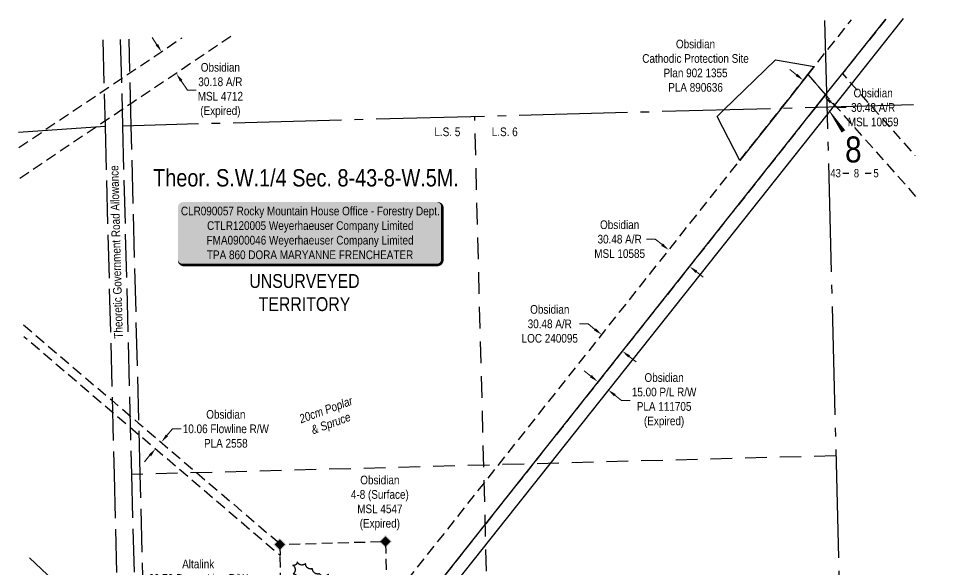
# Model space of a CAD drawing. Extents: x 624140 to 630060, y 5837784 to 5842470.
# Drawn here: x 625749 to 626820, y 5839037 to 5839673 of the extents above; entities that cross this region are included whole.
import ezdxf
from ezdxf.enums import TextEntityAlignment as Align

# ---------------------------------------------------------------- set-up
doc = ezdxf.new("R2010")
doc.units = 0
doc.header["$LTSCALE"] = 5
doc.header["$PDSIZE"] = 0.5
for name, pattern in [('0', [1, 1, 0]), ('foc-ACCESSROAD', [3.75, 2.5, -1.25]), ('foc-FLOWLINE', [3.75, 2.5, -1.25]), ('foc-LSD', [8, 5, -3]), ('foc-QUARTERLINE', [33, 25, -3, 2, -3]), ('foc-UNSURVEYED', [12.5, 10, -2.5])]:
    doc.linetypes.add(name, pattern=pattern)
doc.layers.get('Defpoints').update_dxf_attribs({"color": 9})
for name, color, linetype in [('10', 1, 'Continuous'), ('9', 3, 'Continuous'), ('AS-SURFACE IMPACT', 7, 'Continuous'), ('C-AR', 13, 'foc-ACCESSROAD'), ('C-FLOWLINE', 13, 'foc-FLOWLINE'), ('C-RW', 13, 'Continuous'), ('C-SYMBOL', 7, 'Continuous'), ('C-WS', 13, 'foc-ACCESSROAD'), ('F-RW', 190, 'Continuous'), ('L-MON', 1, 'Continuous'), ('L-QSEC', 8, 'foc-QUARTERLINE'), ('L-ROAD-T', 7, 'Continuous'), ('L-SECLBL', 7, 'Continuous'), ('L-SECTION-LSD', 7, 'foc-LSD'), ('L-UNS-T', 3, 'Continuous'), ('L-USEC', 7, 'foc-UNSURVEYED'), ('T-BUSH', 110, '0'), ('T-BUSH-T', 110, 'Continuous')]:
    doc.layers.add(name, color=color, linetype=linetype)
for name, color, linetype, lineweight in [('C-AR-T', 13, 'Continuous', 9), ('C-FLOWLINE-T', 13, 'Continuous', 9), ('C-RW-T', 13, 'Continuous', 9), ('F-RW-T', 190, 'Continuous', 9)]:
    doc.layers.add(name, color=color, linetype=linetype, lineweight=lineweight)
doc.styles.add('100L', font='ARIALN.TTF', dxfattribs={"height": 11})
doc.styles.add('175L', font='ARIALN.TTF', dxfattribs={"height": 20})
doc.styles.add('80', font='ARIALN.TTF', dxfattribs={"height": 10})
doc.styles.add('80CG', font='ARIALN.TTF', dxfattribs={"height": 10})
doc.styles.add('80L', font='ARIALN.TTF', dxfattribs={"height": 10})
doc.styles.add('80LS', font='ARIALNI.TTF', dxfattribs={"height": 10})
doc.styles.add('SIMPLEX', font='ARIALN.TTF')
doc.dimstyles.new('Compass 5 000', dxfattribs={"dimscale": 5, "dimtxt": 9, "dimasz": 2, "dimexe": 0.2, "dimexo": 0.0625, "dimgap": 0.5, "dimtad": 0, "dimtih": 1, "dimtoh": 1, "dimzin": 0, "dimdsep": 46, "dimtxsty": '80CG', "dimcen": 0.1, "dimse1": 1, "dimse2": 1, "dimclrd": 256, "dimclrt": 256, "dimaunit": 1, "dimadec": 4, "dimazin": 0, "dimtfac": 0.06, "dimtofl": 0, "dimtmove": 0, "dimatfit": 1, "dimfxl": 0.2, "dimtolj": 1, "dimtzin": 0, "dimlwd": -1, "dimarcsym": 0})

# ---------------------------------------------------------------- blocks, each defined once
blk = doc.blocks.new('L-SECLBL')
at = {"layer": '9', "color": 7}
for p, q in [((-5.1, -27.8), (-12.3, -27.8)), ((20.7, -27.8), (13.5, -27.8))]:
    blk.add_line(p, q, dxfattribs=at)
at = {"layer": '10', "color": 2, "style": 'SIMPLEX'}
blk.add_attdef('SEC', text='', height=30, dxfattribs=at).set_placement((0, 0), align=Align.MIDDLE)
at = {"layer": '10', "color": 5, "style": '80L'}
blk.add_attdef('TWP', text='', height=9.5, dxfattribs=at).set_placement((-14.4, -27.4), align=Align.MIDDLE_RIGHT)
blk.add_attdef('RGE', text='', height=9.5, dxfattribs=at).set_placement((3.6, -27.4), align=Align.MIDDLE_CENTER)
blk.add_attdef('MER', text='', height=9.5, dxfattribs=at).set_placement((23.2, -27.4), align=Align.MIDDLE_LEFT)
blk = doc.blocks.new('*U666')
h = blk.add_hatch(color=255)
edge = h.paths.add_edge_path()
edge.add_line((-146.5, -37), (146.5, -37))
edge.add_arc((146.5, -31), 6, 270, 360)
edge.add_line((152.5, -31), (152.5, 29.5))
edge.add_arc((146.5, 29.5), 6, 0, 90)
edge.add_line((146.5, 35.5), (-146.5, 35.5))
edge.add_arc((-146.5, 29.5), 6, 90, 180)
edge.add_line((-152.5, 29.5), (-152.5, -31))
edge.add_arc((-146.5, -31), 6, 180, 270)
at = {"color": 44, "flags": 128}
blk.add_lwpolyline([(-146.5, -37, 3, 3, 0), (146.5, -37, 3, 3, 0.414214), (152.5, -31, 3, 3, 0), (152.5, 29.5, 3, 0, 0.414214), (146.5, 35.5, 0, 0, 0), (-146.5, 35.5, 0, 0, 0.414214), (-152.5, 29.5, 0, 0, 0), (-152.5, -31, 0, 3, 0.414214)], format="xyseb", close=True, dxfattribs=at)
at = {"color": 44, "style": '80'}
blk.add_attdef('ENTER_TEXT_001', (-36, -5), '', height=10, dxfattribs=at)
blk = doc.blocks.new('LABEL_ROAD_THEORETIC')
at = {"layer": 'L-ROAD-T', "style": '80L'}
blk.add_text('Theoretic Government Road Allowance', height=10, dxfattribs=at).set_placement((0, 0), align=Align.MIDDLE_CENTER)
blk = doc.blocks.new('*D672')
at = {"layer": 'C-RW-T', "transparency": 16777216}
for p, q in [((626409.1, 5839260.1), (626401.2, 5839266.3)), ((626436.6, 5839238.2), (626444.4, 5839232)), ((626444.4, 5839232), (626454.4, 5839232))]:
    blk.add_line(p, q, dxfattribs=at)
for points in [[(626410.1, 5839261.4), (626408, 5839258.8), (626416.9, 5839253.8)], [(626437.6, 5839239.5), (626435.6, 5839236.9), (626428.8, 5839244.4)]]:
    blk.add_solid(points, dxfattribs=at)
at = {"layer": 'Defpoints', "color": 0, "transparency": 16777216}
for p in [(626428.8, 5839244.4), (626332.4, 5839147.4), (626344.3, 5839138)]:
    blk.add_point(p, dxfattribs=at)
at = {"layer": 'C-RW-T', "transparency": 16777216, "insert": (626493.5, 5839232), "char_height": 10, "attachment_point": 5, "style": '80CG'}
blk.add_mtext('\\A1;Obsidian\\P15.00 P/L R/W\\PPLA 111705\\P(Expired)', dxfattribs=at)
blk = doc.blocks.new('*D673')
at = {"layer": 'C-RW-T', "transparency": 16777216}
for p, q in [((625908.3, 5839642.5), (625902.8, 5839650.8)), ((625936.3, 5839600.9), (625943.7, 5839589.9)), ((625943.7, 5839589.9), (625953.7, 5839589.9))]:
    blk.add_line(p, q, dxfattribs=at)
for points in [[(625909.7, 5839643.5), (625907, 5839641.6), (625913.9, 5839634.2)], [(625937.7, 5839601.8), (625935, 5839600), (625930.8, 5839609.2)]]:
    blk.add_solid(points, dxfattribs=at)
at = {"layer": 'Defpoints', "color": 0, "transparency": 16777216}
for p in [(625899.8, 5839624.8), (625930.8, 5839609.2), (625916.7, 5839599.7)]:
    blk.add_point(p, dxfattribs=at)
at = {"layer": 'C-RW-T', "transparency": 16777216, "insert": (625981.6, 5839589.9), "char_height": 10, "attachment_point": 5, "style": '80CG'}
blk.add_mtext('\\A1;Obsidian\\P30.18 A/R\\PMSL 4712\\P(Expired)', dxfattribs=at)
blk = doc.blocks.new('*D674')
at = {"layer": 'C-AR-T', "transparency": 16777216}
for p, q in [((626405.9, 5839320.4), (626395.9, 5839320.4)), ((626413.7, 5839314.1), (626405.9, 5839320.4)), ((626453.3, 5839282.8), (626461.1, 5839276.6))]:
    blk.add_line(p, q, dxfattribs=at)
for points in [[(626414.8, 5839315.4), (626412.7, 5839312.8), (626421.6, 5839307.9)], [(626454.3, 5839284.1), (626452.2, 5839281.5), (626445.4, 5839289)]]:
    blk.add_solid(points, dxfattribs=at)
at = {"layer": 'Defpoints', "color": 0, "transparency": 16777216}
for p in [(626419.6, 5839305.4), (626421.6, 5839307.9), (626443.5, 5839286.5)]:
    blk.add_point(p, dxfattribs=at)
at = {"layer": 'C-AR-T', "transparency": 16777216, "insert": (626361.6, 5839320.4), "char_height": 10, "attachment_point": 5, "style": '80CG'}
blk.add_mtext('\\A1;Obsidian\\P30.48 A/R\\PLOC 240095', dxfattribs=at)
blk = doc.blocks.new('*D676')
at = {"layer": 'C-FLOWLINE-T', "transparency": 16777216}
for p, q in [((625919.9, 5839191.7), (625926.4, 5839199.3)), ((625926.4, 5839199.3), (625936.4, 5839199.3)), ((625900.4, 5839168.8), (625893.9, 5839161.2))]:
    blk.add_line(p, q, dxfattribs=at)
for points in [[(625918.7, 5839192.8), (625921.2, 5839190.6), (625913.5, 5839184.1)], [(625899.1, 5839169.8), (625901.7, 5839167.7), (625906.9, 5839176.4)]]:
    blk.add_solid(points, dxfattribs=at)
at = {"layer": 'Defpoints', "color": 0, "transparency": 16777216}
for p in [(625913.5, 5839184.1), (625979.9, 5839127.3), (625973.4, 5839119.6)]:
    blk.add_point(p, dxfattribs=at)
at = {"layer": 'C-FLOWLINE-T', "transparency": 16777216, "insert": (625987.9, 5839199.3), "char_height": 10, "attachment_point": 5, "style": '80CG'}
blk.add_mtext('\\A1;Obsidian\\P10.06 Flowline R/W\\PPLA 2558', dxfattribs=at)
blk = doc.blocks.new('*D689')
at = {"layer": 'C-AR-T', "transparency": 16777216}
for p, q in [((626646.3, 5839607.7), (626638.5, 5839614)), ((626685.7, 5839576.3), (626693.6, 5839570)), ((626693.6, 5839570), (626703.6, 5839570))]:
    blk.add_line(p, q, dxfattribs=at)
for points in [[(626647.3, 5839609), (626645.2, 5839606.4), (626654.1, 5839601.5)], [(626686.8, 5839577.6), (626684.7, 5839575), (626677.9, 5839582.5)]]:
    blk.add_solid(points, dxfattribs=at)
at = {"layer": 'Defpoints', "color": 0, "transparency": 16777216}
for p in [(626689.9, 5839646.4), (626713.7, 5839627.4), (626677.9, 5839582.5)]:
    blk.add_point(p, dxfattribs=at)
at = {"layer": 'C-AR-T', "transparency": 16777216, "insert": (626734.7, 5839570), "char_height": 10, "attachment_point": 5, "style": '80CG'}
blk.add_mtext('\\A1;Obsidian\\P30.48 A/R\\PMSL 10059', dxfattribs=at)
blk = doc.blocks.new('*D690')
at = {"layer": 'C-AR-T', "transparency": 16777216}
for p, q in [((626483.3, 5839418.1), (626473.3, 5839418.1)), ((626491.1, 5839411.9), (626483.3, 5839418.1)), ((626530.7, 5839380.5), (626538.5, 5839374.3))]:
    blk.add_line(p, q, dxfattribs=at)
for points in [[(626492.2, 5839413.2), (626490.1, 5839410.5), (626499, 5839405.6)], [(626531.7, 5839381.8), (626529.7, 5839379.2), (626522.9, 5839386.7)]]:
    blk.add_solid(points, dxfattribs=at)
at = {"layer": 'Defpoints', "color": 0, "transparency": 16777216}
for p in [(626499, 5839405.6), (626497.6, 5839403.9), (626521.5, 5839385)]:
    blk.add_point(p, dxfattribs=at)
at = {"layer": 'C-AR-T', "transparency": 16777216, "insert": (626442.2, 5839418.1), "char_height": 10, "attachment_point": 5, "style": '80CG'}
blk.add_mtext('\\A1;Obsidian\\P30.48 A/R\\PMSL 10585', dxfattribs=at)
blk = doc.blocks.new('SMONA')
blk.add_hatch(color=255).paths.add_polyline_path([(0, -1.49), (1.49, 0), (0, 1.49), (-1.49, 0)])
blk = doc.blocks.new('SMONAA')
blk.add_blockref('SMONA', (0, 0))
blk = doc.blocks.new('SMONB')
at = {"color": 1}
blk.add_solid([(0, 1.2), (1.2, 0), (-1.2, 0), (0, -1.2)], dxfattribs=at)
blk = doc.blocks.new('SMONBB')
blk.add_blockref('SMONB', (0, 0))
blk = doc.blocks.new('SMONCC')
for name in ['SMONAA', 'SMONBB']:
    blk.add_blockref(name, (0, 0))
blk = doc.blocks.new('FDIBAR')
blk.add_blockref('SMONCC', (0, 0))
blk = doc.blocks.new('*D692')
at = {"layer": 'Defpoints', "color": 0, "transparency": 16777216}
for p in [(625843.7, 5838973), (625854.2, 5838963), (625812.5, 5838918.9)]:
    blk.add_point(p, dxfattribs=at)
at = {"layer": 'F-RW-T', "transparency": 16777216}
for p, q in [((625850.5, 5838980.2), (625886.5, 5839018.3)), ((625886.5, 5839018.3), (625896.5, 5839018.3)), ((625795.1, 5838921.6), (625788.3, 5838914.3))]:
    blk.add_line(p, q, dxfattribs=at)
for points in [[(625849.3, 5838981.4), (625851.7, 5838979.1), (625843.7, 5838973)], [(625793.9, 5838922.7), (625796.3, 5838920.4), (625802, 5838928.8)]]:
    blk.add_solid(points, dxfattribs=at)
at = {"layer": 'F-RW-T', "transparency": 16777216, "insert": (625956, 5839018.3), "char_height": 10, "attachment_point": 5, "style": '80CG'}
blk.add_mtext('\\A1;Altalink\\P60.72 Power Line R/W\\PPlan 6775 MC\\PEZE 1836', dxfattribs=at)

msp = doc.modelspace()

# ---------------------------------------------------------------- linework, layer by layer
at = {"layer": 'C-AR'}
msp.add_lwpolyline([(626183.116, 5838957.897), (626175.248, 5838947.721), (626173.993, 5838995.496), (626580.904, 5839509.026), (626628.337, 5839568.909), (626659.35, 5839608.018), (626679.887, 5839584.86), (626670.798, 5839573.416), (626668.03, 5839569.967), (626205.442, 5838986.074), (626183.116, 5838957.897)], close=True, dxfattribs=at)
at = {"layer": 'C-FLOWLINE', "flags": 128}
msp.add_lwpolyline([(625754.544, 5839319.244), (625856.022, 5839232.616), (625886.877, 5839206.275), (626051.121, 5839066.059), (626050.19, 5839066.038), (626050.468, 5839053.281), (625887.229, 5839192.663), (625856.373, 5839219.006), (625754.895, 5839305.64)], dxfattribs=at)
at = {"layer": 'C-RW'}
for points in [[(626769.352, 5839672.653), (626700.53, 5839585.909), (626688.309, 5839570.507), (626681.555, 5839561.995), (626681.254, 5839561.616), (626215.206, 5838974.263)], [(626205.441, 5838986.077), (626668.03, 5839569.967), (626670.812, 5839573.386), (626680.924, 5839586.242), (626683.809, 5839589.883), (626690.057, 5839597.718), (626703.073, 5839614.037), (626749.4, 5839672.123)]]:
    msp.add_lwpolyline(points, dxfattribs=at)
msp.add_lwpolyline([(626628.385, 5839568.91), (626580.908, 5839509.018), (626554.582, 5839559.755), (626562.203, 5839567.147), (626621.852, 5839625.037), (626666.816, 5839617.404), (626664.098, 5839613.979), (626628.385, 5839568.91)], close=True, dxfattribs=at)
at = {"layer": 'C-WS', "flags": 128}
for points in [[(626784.013, 5839467.491), (626692.518, 5839570.619), (626690.343, 5839573.07), (626680.992, 5839583.61), (626679.944, 5839584.792), (626659.352, 5839608.016), (626664.094, 5839613.988), (626666.814, 5839617.408), (626675.924, 5839628.843), (626679.691, 5839633.568), (626709.586, 5839671.065)], [(626749.393, 5839672.123), (626703.069, 5839614.045), (626699.167, 5839609.147), (626709.619, 5839597.364), (626732.399, 5839571.676), (626782.78, 5839514.87)], [(625993.844, 5839652.048), (625878.122, 5839574.23), (625848.463, 5839554.287), (625838.333, 5839547.476), (625750.175, 5839488.191)], [(625749.25, 5839523.954), (625778.013, 5839543.296), (625847.538, 5839590.049), (625877.197, 5839609.993), (625937.511, 5839650.551)]]:
    msp.add_lwpolyline(points, dxfattribs=at)
msp.add_lwpolyline([(626175.248, 5838947.721), (626094.414, 5838945.455), (625983.97, 5838816.829), (625823.679, 5838627.515), (625791.417, 5838636.605), (626053.416, 5838944.303), (626050.19, 5839066.038), (626172.05, 5839069.454), (626175.248, 5838947.721)], close=True, dxfattribs=at)
at = {"layer": 'F-RW', "flags": 128}
msp.add_lwpolyline([(625761.492, 5839050.528), (626820.355, 5838050.828)], dxfattribs=at)
at = {"layer": 'L-QSEC'}
for p, q in [((626678.736, 5839670.245), (626702.274, 5838766.198)), ((626781.267, 5839572.972), (625868.724, 5839548.71)), ((625848.621, 5839548.19), (625748.802, 5839541.28))]:
    msp.add_line(p, q, dxfattribs=at)
at = {"layer": 'L-SECLBL', "flags": 128}
msp.add_lwpolyline([(626681.338, 5839570.315, 0, 4.998, 0), (626700.334, 5839542.505, 0, 0, 0)], format="xyseb", dxfattribs=at)
at = {"layer": 'L-SECTION-LSD'}
for p, q in [((626295.89, 5838755.397), (626275.025, 5839559.512)), ((626691.806, 5839168.253), (625879.12, 5839146.645))]:
    msp.add_line(p, q, dxfattribs=at)
at = {"layer": 'L-USEC'}
for p, q in [((625846.037, 5839648.12), (625848.621, 5839548.19)), ((625866.139, 5839648.654), (625868.724, 5839548.71)), ((625878.775, 5839548.991), (625876.191, 5839648.921)), ((625848.621, 5839548.19), (625859.017, 5839146.126)), ((625868.724, 5839548.71), (625879.12, 5839146.645)), ((625889.172, 5839146.927), (625878.775, 5839548.991)), ((625859.017, 5839146.126), (625869.414, 5838744.06)), ((625879.12, 5839146.645), (625889.517, 5838744.58)), ((625899.568, 5838744.862), (625889.172, 5839146.927))]:
    msp.add_line(p, q, dxfattribs=at)
at = {"layer": 'T-BUSH', "flags": 128}
msp.add_lwpolyline([(626188.097, 5839020.102, -0.52056705), (626180.106, 5839014.097, -0.52056705), (626172.114, 5839008.092, -0.52056705), (626164.17, 5839002.025, -0.52056705), (626156.317, 5838995.84, -0.52056705), (626148.464, 5838989.655, -0.52056705), (626139.852, 5838984.597, -0.52056705), (626139.667, 5838987.62, -0.52056705), (626136.568, 5838997.124, -0.52056705), (626133.246, 5839006.548, -0.52056705), (626129.562, 5839015.841, -0.52056705), (626123.171, 5839023.1, -0.52056705), (626115.274, 5839029.229, -0.52056705), (626106.004, 5839031.658, -0.52056705), (626096.02, 5839032.164, -0.52056705), (626087.919, 5839037.959, -0.52056705), (626079.861, 5839043.875, -0.52056705), (626070.264, 5839045.86, -0.52056705), (626065.039, 5839042.037, -0.52056705), (626065.663, 5839032.06, -0.52056705), (626070.673, 5839023.705, -0.52056705), (626076.156, 5839015.513, -0.52056705), (626075.988, 5839005.688, -0.52056705), (626073.004, 5838996.147, -0.52056705), (626070.021, 5838986.606, -0.52056705), (626067.037, 5838977.065, -0.52056705), (626064.053, 5838967.525, -0.52056705), (626060.283, 5838958.277, -0.52056705), (626056.296, 5838949.11, -0.52056705), (626052.168, 5838940.008, -0.52056705), (626047.889, 5838930.973, -0.52056705), (626042.92, 5838922.351, -0.52056705), (626036.992, 5838914.302, -0.52056705), (626031.065, 5838906.253, -0.52056705), (626025.147, 5838898.196, -0.52056705), (626019.258, 5838890.118, -0.52056705), (626013.368, 5838882.041, -0.52056705), (626007.479, 5838873.964, -0.52056705), (626000.958, 5838866.393, -0.52056705), (625994.355, 5838858.888, -0.52056705), (625987.751, 5838851.383, -0.52056705), (625981.148, 5838843.878, -0.52056705), (625974.728, 5838850.54, -0.52056705), (625969.128, 5838858.818, -0.52056705), (625963.136, 5838866.82, -0.52056705), (625957.145, 5838874.821, -0.52056705), (625950.356, 5838881.982, -0.52056705), (625942.046, 5838887.538, -0.52056705), (625933.735, 5838893.094, -0.52056705), (625925.425, 5838898.65, -0.52056705), (625917.115, 5838904.206, -0.52056705), (625908.805, 5838909.761, -0.52056705), (625901.6, 5838914.578, -0.52056705)], format="xyb", dxfattribs=at)

# ---------------------------------------------------------------- block references
at = {"layer": 'AS-SURFACE IMPACT'}
ref = msp.add_blockref('*U666', (626085.177, 5839425.4), dxfattribs=at)
ref.add_attrib('ENTER_TEXT_001', 'CLR090057 Rocky Mountain House Office - Forestry Dept.', (625936.078, 5839445.662), dxfattribs={"layer": '0', "color": 44, "height": 10, "style": '80'})
ref.add_attrib('ENTER_TEXT_002', 'CTLR120005 Weyerhaeuser Company Limited', (625966.255, 5839428.818), dxfattribs={"layer": '0', "color": 44, "height": 10, "style": '80'})
ref.add_attrib('ENTER_TEXT_003', 'FMA0900046 Weyerhaeuser Company Limited', (625965.723, 5839411.974), dxfattribs={"layer": '0', "color": 44, "height": 10, "style": '80'})
ref.add_attrib('ENTER_TEXT_004', 'TPA 860 DORA MARYANNE FRENCHEATER', (625966.102, 5839395.13), dxfattribs={"layer": '0', "color": 44, "height": 10, "style": '80'})
at = {"layer": 'L-MON', "xscale": 4.999999999999995, "yscale": 4.999999999999995, "zscale": 4.999999999999995}
for p in [(626050.19, 5839066.038), (626172.05, 5839069.454)]:
    msp.add_blockref('FDIBAR', p, dxfattribs=at)
at = {"layer": 'L-SECLBL', "xscale": 0.99963955, "yscale": 0.99963955, "zscale": 0.99963955}
msp.add_blockref('L-SECLBL', (626711.807, 5839521.681), dxfattribs=at).add_auto_attribs({'SEC': '8', 'TWP': '43', 'RGE': '8', 'MER': '5'})
at = {"layer": 'L-SECLBL', "rotation": 91.52301759941881}
msp.add_blockref('LABEL_ROAD_THEORETIC', (625861.515, 5839403.342), dxfattribs=at)

# ---------------------------------------------------------------- texts
at = {"layer": 'C-RW-T', "insert": (626529.761, 5839618.23), "char_height": 10, "width": 122.50791, "attachment_point": 5, "style": '80CG'}
msp.add_mtext('\\A1;Obsidian \\PCathodic Protection Site\\PPlan 902 1355\\PPLA 890636', dxfattribs=at)
at = {"layer": 'C-RW-T', "insert": (626165.564, 5839113.825), "char_height": 9.99645, "attachment_point": 5, "style": '80CG'}
msp.add_mtext('\\A1;Obsidian\\P4-8 (Surface)\\PMSL 4547\\P(Expired)', dxfattribs=at)
at = {"layer": 'C-SYMBOL', "color": 3, "style": '175L'}
msp.add_text('Theor. S.W.1/4 Sec. 8-43-8-W.5M.', height=20, dxfattribs=at).set_placement((626080.373, 5839472.941), align=Align.BOTTOM_CENTER)
at = {"layer": 'L-UNS-T', "color": 3, "insert": (626078.603, 5839356.457), "char_height": 16, "attachment_point": 5, "style": '80L'}
msp.add_mtext_dynamic_manual_height_columns('UNSURVEYED TERRITORY', width=126.36819, gutter_width=47.483, heights=[0], dxfattribs=at)
at = {"layer": 'T-BUSH-T', "insert": (626101.658, 5839226.086), "char_height": 9.99995, "width": 65.4066, "attachment_point": 2, "rotation": 20, "style": '80LS'}
msp.add_mtext('20cm Poplar \\P& Spruce', dxfattribs=at)

# ---------------------------------------------------------------- dimensions: what is measured, and where the dimension line sits
at = {"layer": 'C-AR-T'}
dim = msp.add_linear_dim(base=(626677.919, 5839582.498), p1=(626689.891, 5839646.362), p2=(626713.706, 5839627.368), angle=321.425428, text='Obsidian\\P30.48 A/R\\PMSL 10059', dimstyle='Compass 5 000', dxfattribs=at)
dim.commit()
dim.dimension.update_dxf_attribs({"geometry": '*D689', "text_midpoint": (626734.667, 5839570.028), "dimtype": 161})
for p1, p2, distance, text, picture, middle in [((626521.479, 5839384.986), (626497.607, 5839403.903), -2.222, 'Obsidian\\P30.48 A/R\\PMSL 10585', '*D690', (626442.178, 5839418.065)), ((626443.475, 5839286.529), (626419.602, 5839305.445), -3.172, 'Obsidian\\P30.48 A/R\\PLOC 240095', '*D674', (626361.562, 5839320.352))]:
    dim = msp.add_aligned_dim(p1=p1, p2=p2, distance=distance, text=text, dimstyle='Compass 5 000', dxfattribs=at)
    dim.commit()
    dim.dimension.update_dxf_attribs({"geometry": picture, "text_midpoint": middle})
at = {"layer": 'C-FLOWLINE-T'}
dim = msp.add_linear_dim(base=(625913.455, 5839184.078), p1=(625973.353, 5839119.621), p2=(625979.931, 5839127.326), angle=49.51228, text='Obsidian\\P10.06 Flowline R/W\\PPLA 2558', dimstyle='Compass 5 000', dxfattribs=at)
dim.commit()
dim.dimension.update_dxf_attribs({"geometry": '*D676', "text_midpoint": (625987.934, 5839199.289), "dimtype": 161})
at = {"layer": 'C-RW-T'}
for base, p1, p2, angle, text, picture, middle in [((625930.768, 5839609.18), (625899.84, 5839624.755), (625916.682, 5839599.709), 303.919067, 'Obsidian\\P30.18 A/R\\PMSL 4712\\P(Expired)', '*D673', (625981.61, 5839589.906)), ((626428.759, 5839244.439), (626332.433, 5839147.397), (626344.293, 5839137.987), 321.568972, 'Obsidian\\P15.00 P/L R/W\\PPLA 111705\\P(Expired)', '*D672', (626493.512, 5839232.007))]:
    dim = msp.add_linear_dim(base=base, p1=p1, p2=p2, angle=angle, text=text, dimstyle='Compass 5 000', dxfattribs=at)
    dim.commit()
    dim.dimension.update_dxf_attribs({"geometry": picture, "text_midpoint": middle, "dimtype": 161})
at = {"layer": 'F-RW-T', "color": 2}
dim = msp.add_linear_dim(base=(625843.651, 5838972.96), p1=(625812.521, 5838918.873), p2=(625854.191, 5838963.009), angle=46.646213, text='Altalink\\P60.72 Power Line R/W\\PPlan 6775 MC\\PEZE 1836', dimstyle='Compass 5 000', dxfattribs=at)
dim.commit()
dim.dimension.update_dxf_attribs({"geometry": '*D692', "text_midpoint": (625956.025, 5839018.319), "dimtype": 161})

# ---------------------------------------------------------------- next in the draw order: texts
at = {"layer": 'L-SECTION-LSD', "char_height": 9.9964, "attachment_point": 1, "style": '100L', "bg_fill": 3, "box_fill_scale": 1.5, "bg_fill_color": 256, "bg_fill_transparency": 0}
for s, width, insert in [('\\pi1.75794;L.S. 5', 30.39018, (626226.745, 5839547.023)), ('L.S. 6', 30.47214, (626294.68, 5839547.023))]:
    msp.add_mtext_dynamic_manual_height_columns(s, width=width, gutter_width=54.98, heights=[0], dxfattribs=dict(at, insert=insert))

doc.saveas('drawing.dxf')
